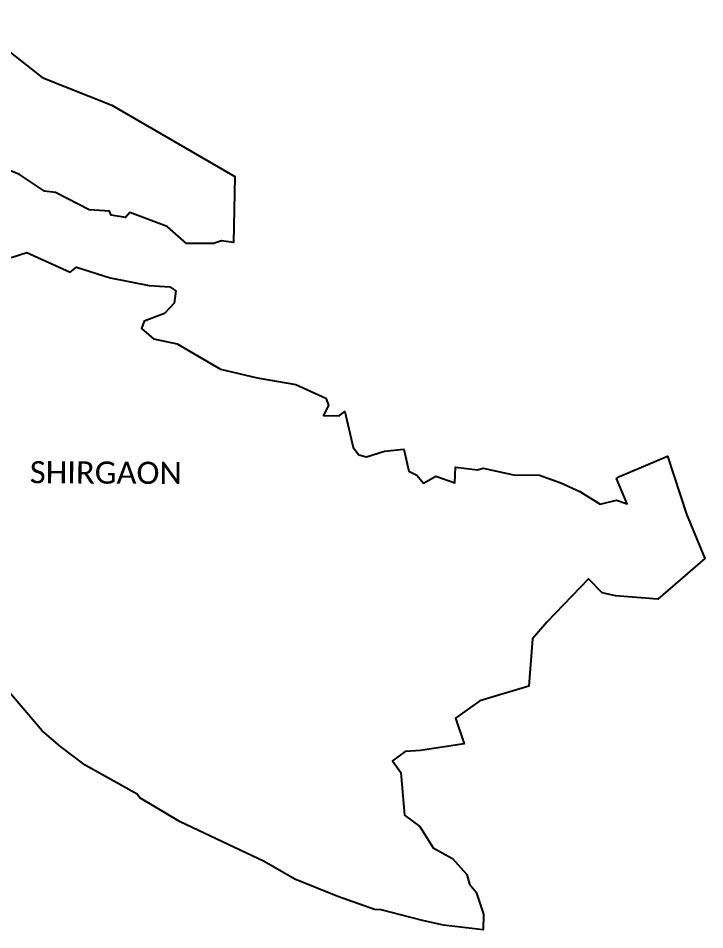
# Model space of a CAD drawing. Header units: metres. Extents: x 316141 to 322015, y 1880764 to 1885164.
# Drawn here: x 318793 to 322015, y 1880764 to 1885041 of the extents above; entities that cross this region are included whole.
import ezdxf

# ---------------------------------------------------------------- set-up
doc = ezdxf.new("R2010")
doc.units = ezdxf.units.M
doc.layers.add('village', color=3, linetype='Continuous')
doc.layers.add('VILLAGE NAME', color=250, linetype='Continuous')
doc.styles.get("Standard").update_dxf_attribs({"font": 'simplex.shx'})

msp = doc.modelspace()

# ---------------------------------------------------------------- linework, layer by layer
at = {"layer": 'village', "color": 6}
for points in [[(318550.4, 1885040.6, 0), (318906.2, 1884762.5, 0), (319231.6, 1884633.1, 0), (319809.9, 1884297.5, 0), (319803.9, 1883988.6, 0), (319747.2, 1883996.7, 0), (319709.1, 1883983, 0), (319582.6, 1883984.4, 0), (319491.5, 1884063.8, 0), (319316.8, 1884128.4, 0), (319296.1, 1884106.4, 0), (319229.9, 1884116.9, 0), (319220.6, 1884135.9, 0), (319126.7, 1884141.9, 0), (318968.6, 1884223.7, 0), (318916.2, 1884228.7, 0), (318798.4, 1884308, 0), (318706.1, 1884345.2, 0)], [(318550.4, 1885040.6, 0), (318906.2, 1884762.5, 0), (319231.6, 1884633.1, 0), (319809.9, 1884297.5, 0), (319803.9, 1883988.6, 0), (319747.2, 1883996.7, 0), (319709.1, 1883983, 0), (319582.6, 1883984.4, 0), (319491.5, 1884063.8, 0), (319316.8, 1884128.4, 0), (319296.1, 1884106.4, 0), (319229.9, 1884116.9, 0), (319220.6, 1884135.9, 0), (319126.7, 1884141.9, 0), (318968.6, 1884223.7, 0), (318916.2, 1884228.7, 0), (318798.4, 1884308, 0), (318706.1, 1884345.2, 0)], [(318759.5, 1883917.4, 0), (318833.9, 1883940.7, 0), (319036.3, 1883849.4, 0), (319066.8, 1883872, 0), (319225, 1883823.1, 0), (319407.7, 1883786.8, 0), (319504.6, 1883780.5, 0), (319531.9, 1883761.2, 0), (319524.1, 1883704.3, 0), (319479.9, 1883654.9, 0), (319384.5, 1883620, 0), (319371.8, 1883584.9, 0), (319428.4, 1883536.4, 0), (319539.4, 1883512.4, 0), (319742.7, 1883393.4, 0), (319915, 1883353.3, 0), (320096, 1883322.4, 0), (320236, 1883257.9, 0), (320249.6, 1883224.9, 0), (320225.7, 1883176.6, 0), (320298.8, 1883174.8, 0), (320325.2, 1883195.1, 0), (320364.6, 1883026.5, 0), (320391.6, 1882991.8, 0), (320427.7, 1882982.9, 0), (320511, 1883009.9, 0), (320602.5, 1883018.2, 0), (320625.6, 1882915, 0), (320663.8, 1882896.6, 0), (320694.5, 1882859.5, 0), (320753, 1882891.3, 0), (320841.6, 1882861.4, 0), (320844.8, 1882934.2, 0), (320947.9, 1882921.3, 0), (320974.8, 1882929.9, 0), (321116.8, 1882897.6, 0), (321238.9, 1882897.5, 0), (321339.5, 1882860.8, 0), (321429, 1882820, 0), (321523.6, 1882760.1, 0), (321599.8, 1882779.1, 0), (321650.3, 1882761.8, 0), (321600.2, 1882881.2, 0), (321614.1, 1882890.7, 0), (321839.1, 1882985.6, 0), (321928.6, 1882714.3, 0), (322014.5, 1882505, 0), (321793.7, 1882315.4, 0), (321596, 1882331, 0), (321532.3, 1882345.4, 0), (321468.2, 1882409.7, 0), (321274.2, 1882206.6, 0), (321205.9, 1882128.6, 0), (321189.7, 1881907.1, 0), (320959.1, 1881838.1, 0), (320844.8, 1881756.9, 0), (320886, 1881636, 0), (320681.4, 1881604.6, 0), (320609.2, 1881599.7, 0), (320549.2, 1881556.5, 0), (320588.1, 1881501.5, 0), (320605.3, 1881302, 0), (320677.3, 1881247.6, 0), (320739.7, 1881148.3, 0), (320830.5, 1881098.1, 0), (320898.5, 1881023.4, 0), (320910.3, 1880977, 0), (320941.8, 1880940.2, 0), (320976.2, 1880837.4, 0), (320975.2, 1880763.8, 0), (320789.2, 1880785.8, 0), (320690, 1880806.8, 0), (320495.4, 1880857.9, 0), (320464.9, 1880858.5, 0), (320292.6, 1880920.5, 0), (320091, 1881000.7, 0), (319946.4, 1881084.3, 0), (319552.6, 1881269.7, 0), (319363.8, 1881382.3, 0), (319351, 1881399.3, 0), (319106.9, 1881535.5, 0), (318990.9, 1881623.7, 0), (318906, 1881697, 0), (318708.6, 1881929, 0)], [(318759.5, 1883917.4, 0), (318833.9, 1883940.7, 0), (319036.3, 1883849.4, 0), (319066.8, 1883872, 0), (319225, 1883823.1, 0), (319407.7, 1883786.8, 0), (319504.6, 1883780.5, 0), (319531.9, 1883761.2, 0), (319524.1, 1883704.3, 0), (319479.9, 1883654.9, 0), (319384.5, 1883620, 0), (319371.8, 1883584.9, 0), (319428.4, 1883536.4, 0), (319539.4, 1883512.4, 0), (319742.7, 1883393.4, 0), (319915, 1883353.3, 0), (320096, 1883322.4, 0), (320236, 1883257.9, 0), (320249.6, 1883224.9, 0), (320225.7, 1883176.6, 0), (320298.8, 1883174.8, 0), (320325.2, 1883195.1, 0), (320364.6, 1883026.5, 0), (320391.6, 1882991.8, 0), (320427.7, 1882982.9, 0), (320511, 1883009.9, 0), (320602.5, 1883018.2, 0), (320625.6, 1882915, 0), (320663.8, 1882896.6, 0), (320694.5, 1882859.5, 0), (320753, 1882891.3, 0), (320841.6, 1882861.4, 0), (320844.8, 1882934.2, 0), (320947.9, 1882921.3, 0), (320974.8, 1882929.9, 0), (321116.8, 1882897.6, 0), (321238.9, 1882897.5, 0), (321339.5, 1882860.8, 0), (321429, 1882820, 0), (321523.6, 1882760.1, 0), (321599.8, 1882779.1, 0), (321650.3, 1882761.8, 0), (321600.2, 1882881.2, 0), (321614.1, 1882890.7, 0), (321839.1, 1882985.6, 0), (321928.6, 1882714.3, 0), (322014.5, 1882505, 0), (321793.7, 1882315.4, 0), (321596, 1882331, 0), (321532.3, 1882345.4, 0), (321468.2, 1882409.7, 0), (321274.2, 1882206.6, 0), (321205.9, 1882128.6, 0), (321189.7, 1881907.1, 0), (320959.1, 1881838.1, 0), (320844.8, 1881756.9, 0), (320886, 1881636, 0), (320681.4, 1881604.6, 0), (320609.2, 1881599.7, 0), (320549.2, 1881556.5, 0), (320588.1, 1881501.5, 0), (320605.3, 1881302, 0), (320677.3, 1881247.6, 0), (320739.7, 1881148.3, 0), (320830.5, 1881098.1, 0), (320898.5, 1881023.4, 0), (320910.3, 1880977, 0), (320941.8, 1880940.2, 0), (320976.2, 1880837.4, 0), (320975.2, 1880763.8, 0), (320789.2, 1880785.8, 0), (320690, 1880806.8, 0), (320495.4, 1880857.9, 0), (320464.9, 1880858.5, 0), (320292.6, 1880920.5, 0), (320091, 1881000.7, 0), (319946.4, 1881084.3, 0), (319552.6, 1881269.7, 0), (319363.8, 1881382.3, 0), (319351, 1881399.3, 0), (319106.9, 1881535.5, 0), (318990.9, 1881623.7, 0), (318906, 1881697, 0), (318708.6, 1881929, 0)]]:
    msp.add_polyline3d(points, dxfattribs=at)

# ---------------------------------------------------------------- texts
at = {"layer": 'VILLAGE NAME', "insert": (318848, 1882963), "char_height": 104.042, "attachment_point": 1, "rotation": 359.6762}
msp.add_mtext_dynamic_manual_height_columns('{\\fCalibri|b0|i0|c0|p34;SHIRGAON}', width=1306.667, gutter_width=520.2, heights=[0], dxfattribs=at)

doc.saveas('drawing.dxf')
